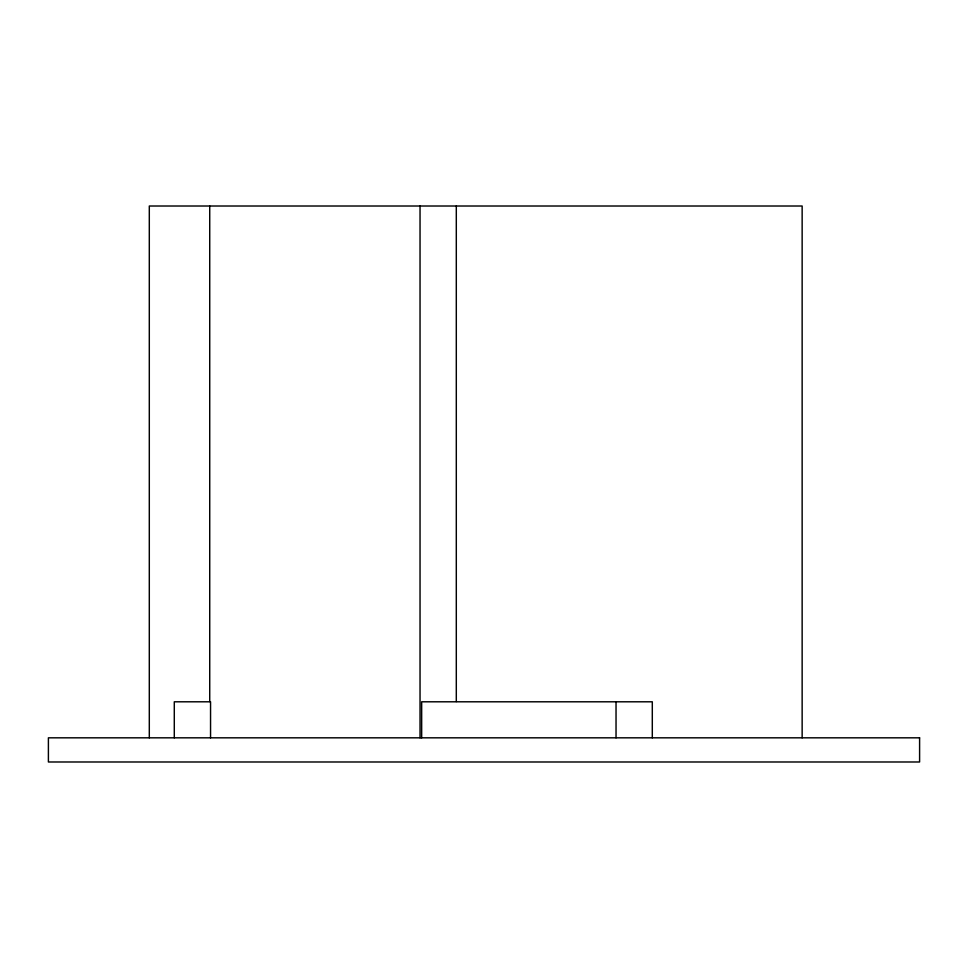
<?xml version="1.0" encoding="UTF-8"?>
<svg xmlns="http://www.w3.org/2000/svg" width="968" height="968" viewBox="0 0 968 968"><rect width="100%" height="100%" fill="white"/><g stroke="black" fill="none" stroke-linecap="round" stroke-linejoin="round"><path stroke-width="1.45" d="M802.145 737.822L802.145 206.015L149.302 206.015L149.302 737.822M652.299 737.822L652.299 701.8L421.661 701.8L421.661 737.822M616.035 701.8L616.035 737.822M456.303 206.015L456.303 701.558M420.039 206.015L420.039 737.822M210.552 737.822L210.552 701.8L174.288 701.8L174.288 737.822M209.729 206.015L209.729 701.558M919.6 737.822L48.4 737.822L48.4 761.985L919.6 761.985L919.6 737.822"/></g></svg>
